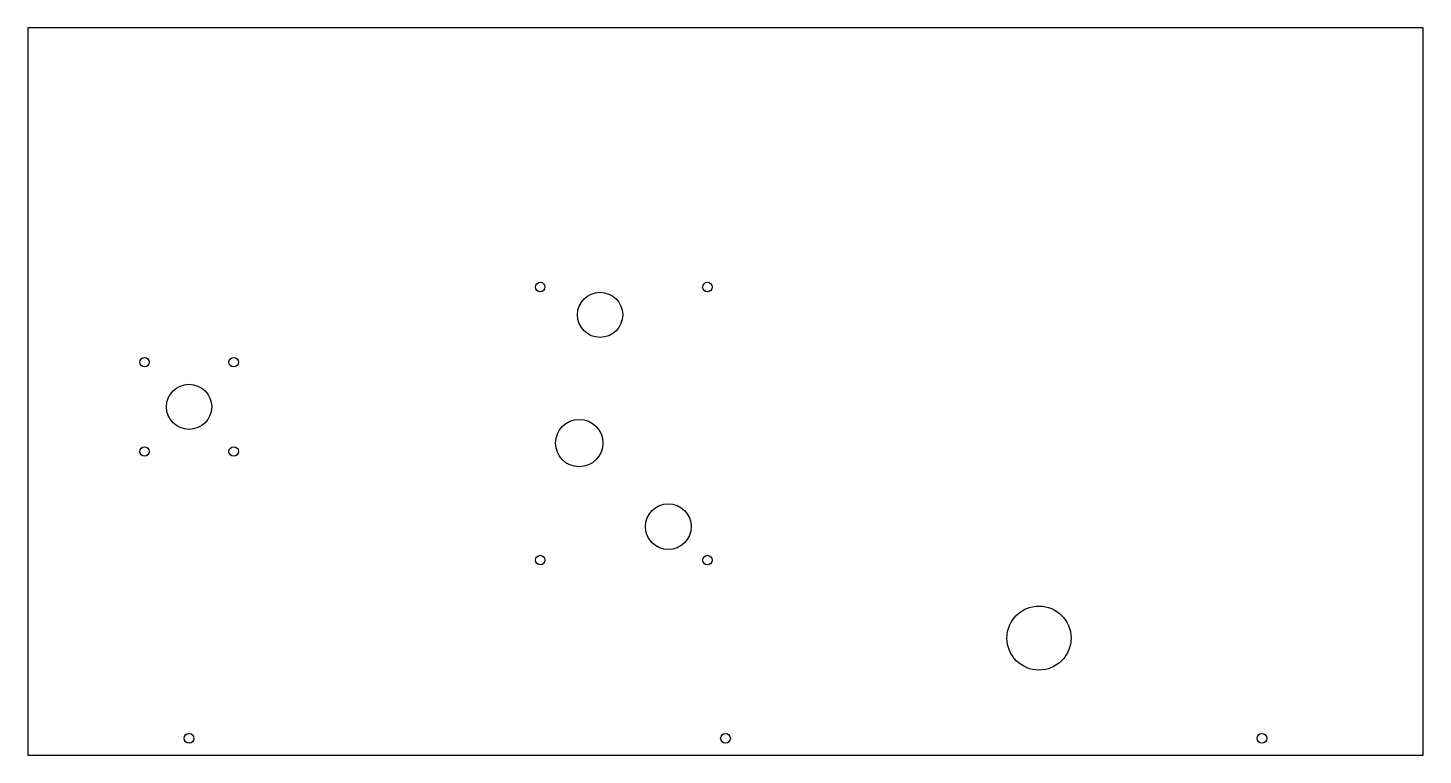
# Model space of a CAD drawing. Header units: millimetres. Extents: x 0 to 501, y 0 to 261.
import ezdxf

# ---------------------------------------------------------------- set-up
doc = ezdxf.new("R2010")
doc.units = ezdxf.units.MM

msp = doc.modelspace()

# ---------------------------------------------------------------- linework, layer by layer
for p, q in [((0, 261, 3), (0, 0, 3)), ((500.7, 261, 3), (0, 261, 3)), ((500.7, 0, 3), (500.7, 261, 3)), ((0, 0, 3), (500.7, 0, 3))]:
    msp.add_line(p, q)
for centre, radius in [((183.85, 168, 3), 1.7), ((205.35, 158, 3), 8.1), ((243.85, 168, 3), 1.7), ((41.85, 141, 3), 1.7), ((73.85, 141, 3), 1.7), ((57.85, 125, 3), 8.1), ((197.85, 112, 3), 8.5), ((41.85, 109, 3), 1.7), ((73.85, 109, 3), 1.7), ((229.85, 82, 3), 8.2), ((183.85, 70, 3), 1.7), ((243.85, 70, 3), 1.7), ((362.85, 42, 3), 11.5), ((57.85, 6, 3), 1.75), ((250.35, 6, 3), 1.75), ((442.85, 6, 3), 1.75)]:
    msp.add_circle(centre, radius)

doc.saveas('drawing.dxf')
